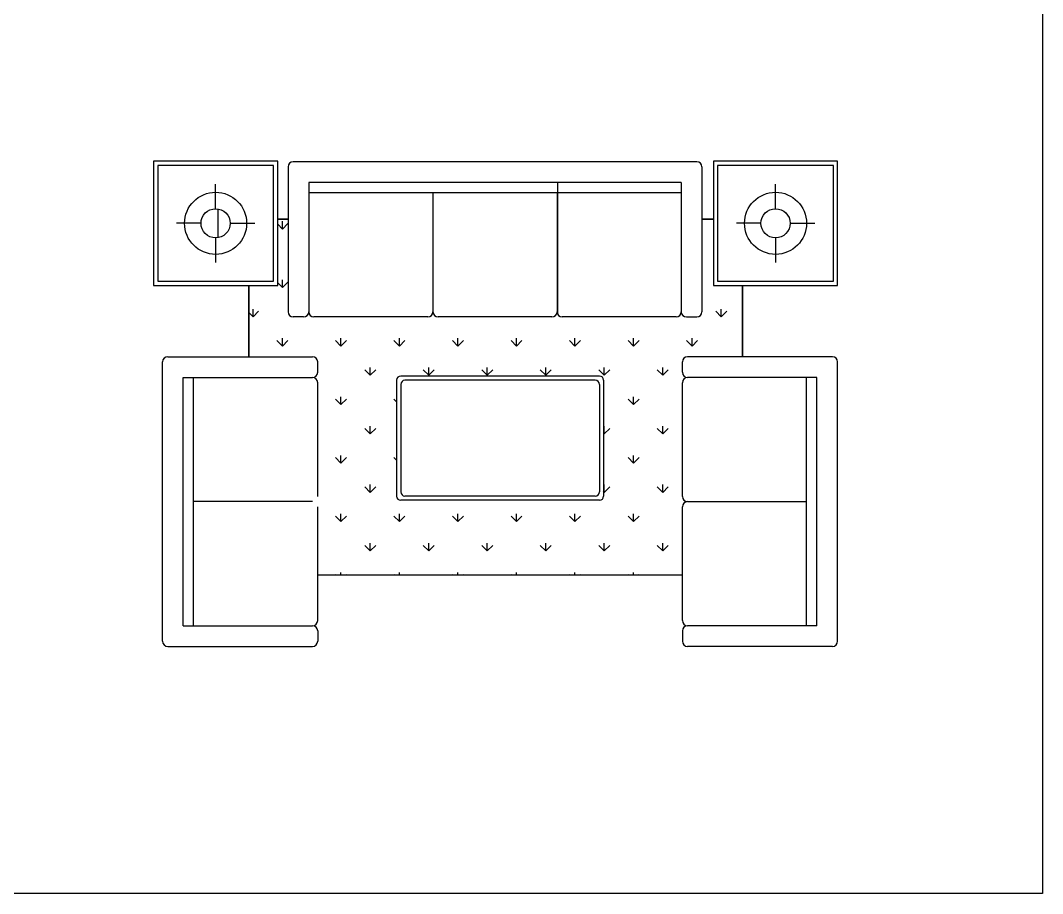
# Model space of a CAD drawing. Extents: x 23.8 to 54, y 1 to 14.1.
# Drawn here: x 43.845 to 48.771, y 1.037 to 5.244 of the extents above; entities that cross this region are included whole.
import ezdxf

# ---------------------------------------------------------------- set-up
doc = ezdxf.new("R2010")
doc.units = 0
doc.header["$MEASUREMENT"] = 0
doc.layers.get('0').update_dxf_attribs({"linetype": 'CONTINUOUS'})
doc.layers.get('Defpoints').update_dxf_attribs({"linetype": 'CONTINUOUS'})
doc.layers.add('DWGAUTOCAD', color=7, linetype='CONTINUOUS')

# ---------------------------------------------------------------- blocks, each defined once
blk = doc.blocks.new('A$C1C4057EB')
for p, q in [((0, 2345.3, -1028.6), (0, 1745.3, -1028.6)), ((600, 2345.3, -1028.6), (0, 2345.3, -1028.6)), ((20, 2325.3, -1028.6), (20, 1765.3, -1028.6)), ((580, 2325.3, -1028.6), (20, 2325.3, -1028.6)), ((580, 1765.3, -1028.6), (580, 2325.3, -1028.6)), ((600, 1745.3, -1028.6), (600, 2345.3, -1028.6)), ((2625.5, 2343, -1028.6), (674.4, 2343, -1028.6)), ((3306.6, 2345.3, -1028.6), (2706.6, 2345.3, -1028.6)), ((2706.6, 2345.3, -1028.6), (2706.6, 1745.3, -1028.6)), ((3286.6, 2325.3, -1028.6), (2726.6, 2325.3, -1028.6)), ((2726.6, 2325.3, -1028.6), (2726.6, 1765.3, -1028.6)), ((3286.6, 1765.3, -1028.6), (3286.6, 2325.3, -1028.6)), ((3306.6, 1745.3, -1028.6), (3306.6, 2345.3, -1028.6)), ((650.5, 2318, -1028.6), (650.5, 1618, -1028.6)), ((2650.5, 2318, -1028.6), (2650.5, 1618, -1028.6)), ((300, 2115.8, -1028.6), (300, 2234.6, -1028.6)), ((2550.5, 2243, -1028.6), (750.5, 2243, -1028.6)), ((750.5, 2243, -1028.6), (750.5, 1618, -1028.6)), ((1952.5, 2243, -1028.6), (1952.5, 1608.2, -1028.6)), ((2550.5, 2243, -1028.6), (2550.5, 1618, -1028.6)), ((3006.6, 2115.8, -1028.6), (3006.6, 2234.6, -1028.6)), ((2550.5, 2193, -1028.6), (750.5, 2193, -1028.6)), ((1350.5, 2193, -1028.6), (1350.5, 1618, -1028.6)), ((1950.5, 2193, -1028.6), (1950.5, 1618, -1028.6)), ((310, 2115, -1028.6), (310, 1975.5, -1028.6)), ((229.5, 2045.3, -1028.6), (110.6, 2045.3, -1028.6)), ((370.5, 2045.3, -1028.6), (489.4, 2045.3, -1028.6)), ((650.5, 2064.6, -1028.6), (600, 2064.6, -1028.6)), ((600, 2064.6, -1028.6), (650.5, 2064.6, -1028.6)), ((622.9, 2017.7, -1028.6), (600, 2040.6, -1028.6)), ((622.9, 2017.7, -1028.6), (622.9, 2055.2, -1028.6)), ((622.9, 2017.7, -1028.6), (649.4, 2044.2, -1028.6)), ((2706.6, 2064.6, -1028.6), (2650.5, 2064.6, -1028.6)), ((2650.5, 2064.6, -1028.6), (2706.6, 2064.6, -1028.6)), ((2936.1, 2045.3, -1028.6), (2817.3, 2045.3, -1028.6)), ((3077.1, 2045.3, -1028.6), (3196, 2045.3, -1028.6)), ((300, 1974.8, -1028.6), (300, 1855.9, -1028.6)), ((3006.6, 1974.8, -1028.6), (3006.6, 1855.9, -1028.6)), ((0, 1745.3, -1028.6), (600, 1745.3, -1028.6)), ((20, 1765.3, -1028.6), (580, 1765.3, -1028.6)), ((460, 1400, -1028.6), (460, 1745.3, -1028.6)), ((460, 1745.3, -1028.6), (460, 1400, -1028.6)), ((622.9, 1734.8, -1028.6), (600, 1757.7, -1028.6)), ((622.9, 1734.8, -1028.6), (622.9, 1772.3, -1028.6)), ((622.9, 1734.8, -1028.6), (649.4, 1761.4, -1028.6)), ((2706.6, 1745.3, -1028.6), (3306.6, 1745.3, -1028.6)), ((2726.6, 1765.3, -1028.6), (3286.6, 1765.3, -1028.6)), ((2846.6, 1400, -1028.6), (2846.6, 1745.3, -1028.6)), ((2846.6, 1745.3, -1028.6), (2846.6, 1400, -1028.6)), ((481.5, 1593.4, -1028.6), (481.5, 1630.9, -1028.6)), ((2744.2, 1593.4, -1028.6), (2744.2, 1630.9, -1028.6)), ((481.5, 1593.4, -1028.6), (460, 1614.9, -1028.6)), ((481.5, 1593.4, -1028.6), (508, 1619.9, -1028.6)), ((725.5, 1593, -1028.6), (675.5, 1593, -1028.6)), ((764.3, 1593.4, -1028.6), (748.8, 1608.9, -1028.6)), ((764.3, 1593.4, -1028.6), (764.3, 1595.6, -1028.6)), ((764.3, 1593.4, -1028.6), (765.8, 1594.9, -1028.6)), ((1325.5, 1593, -1028.6), (775.5, 1593, -1028.6)), ((1350.2, 1613.6, -1028.6), (1350.8, 1614.2, -1028.6)), ((1925.5, 1593, -1028.6), (1375.5, 1593, -1028.6)), ((2525.5, 1593, -1028.6), (1975.5, 1593, -1028.6)), ((2575.5, 1593, -1028.6), (2625.5, 1593, -1028.6)), ((2744.2, 1593.4, -1028.6), (2717.7, 1619.9, -1028.6)), ((2744.2, 1593.4, -1028.6), (2770.7, 1619.9, -1028.6)), ((622.9, 1452, -1028.6), (622.9, 1489.5, -1028.6)), ((905.7, 1452, -1028.6), (905.7, 1489.5, -1028.6)), ((1188.6, 1452, -1028.6), (1188.6, 1489.5, -1028.6)), ((1471.4, 1452, -1028.6), (1471.4, 1489.5, -1028.6)), ((1754.3, 1452, -1028.6), (1754.3, 1489.5, -1028.6)), ((2037.1, 1452, -1028.6), (2037.1, 1489.5, -1028.6)), ((2320, 1452, -1028.6), (2320, 1489.5, -1028.6)), ((2602.8, 1452, -1028.6), (2602.8, 1489.5, -1028.6)), ((622.9, 1452, -1028.6), (596.4, 1478.5, -1028.6)), ((622.9, 1452, -1028.6), (649.4, 1478.5, -1028.6)), ((905.7, 1452, -1028.6), (879.2, 1478.5, -1028.6)), ((905.7, 1452, -1028.6), (932.3, 1478.5, -1028.6)), ((1188.6, 1452, -1028.6), (1162.1, 1478.5, -1028.6)), ((1188.6, 1452, -1028.6), (1215.1, 1478.5, -1028.6)), ((1471.4, 1452, -1028.6), (1444.9, 1478.5, -1028.6)), ((1471.4, 1452, -1028.6), (1497.9, 1478.5, -1028.6)), ((1754.3, 1452, -1028.6), (1727.8, 1478.5, -1028.6)), ((1754.3, 1452, -1028.6), (1780.8, 1478.5, -1028.6)), ((2037.1, 1452, -1028.6), (2010.6, 1478.5, -1028.6)), ((2037.1, 1452, -1028.6), (2063.6, 1478.5, -1028.6)), ((2320, 1452, -1028.6), (2293.4, 1478.5, -1028.6)), ((2320, 1452, -1028.6), (2346.5, 1478.5, -1028.6)), ((2602.8, 1452, -1028.6), (2576.3, 1478.5, -1028.6)), ((2602.8, 1452, -1028.6), (2629.3, 1478.5, -1028.6)), ((68.5, 1400, -1028.6), (768.5, 1400, -1028.6)), ((3281.6, 1400, -1028.6), (2581.6, 1400, -1028.6)), ((43.5, 25, -1028.6), (43.5, 1375, -1028.6)), ((793.5, 1325, -1028.6), (793.5, 1375, -1028.6)), ((1047.2, 1310.6, -1028.6), (1020.7, 1337.1, -1028.6)), ((1047.2, 1310.6, -1028.6), (1047.2, 1348.1, -1028.6)), ((1047.2, 1310.6, -1028.6), (1073.7, 1337.1, -1028.6)), ((1330, 1310.6, -1028.6), (1303.5, 1337.1, -1028.6)), ((1330, 1310.6, -1028.6), (1330, 1348.1, -1028.6)), ((1330, 1310.6, -1028.6), (1356.5, 1337.1, -1028.6)), ((1612.9, 1310.6, -1028.6), (1586.3, 1337.1, -1028.6)), ((1612.9, 1310.6, -1028.6), (1612.9, 1348.1, -1028.6)), ((1612.9, 1310.6, -1028.6), (1639.4, 1337.1, -1028.6)), ((1895.7, 1310.6, -1028.6), (1869.2, 1337.1, -1028.6)), ((1895.7, 1310.6, -1028.6), (1895.7, 1348.1, -1028.6)), ((1895.7, 1310.6, -1028.6), (1922.2, 1337.1, -1028.6)), ((2178.5, 1310.6, -1028.6), (2152, 1337.1, -1028.6)), ((2178.5, 1310.6, -1028.6), (2178.5, 1348.1, -1028.6)), ((2178.5, 1310.6, -1028.6), (2205.1, 1337.1, -1028.6)), ((2461.4, 1310.6, -1028.6), (2434.9, 1337.1, -1028.6)), ((2461.4, 1310.6, -1028.6), (2461.4, 1348.1, -1028.6)), ((2461.4, 1310.6, -1028.6), (2487.9, 1337.1, -1028.6)), ((2556.6, 1325, -1028.6), (2556.6, 1375, -1028.6)), ((3306.6, 25, -1028.6), (3306.6, 1375, -1028.6)), ((143.5, 100, -1028.6), (143.5, 1300, -1028.6)), ((143.5, 1300, -1028.6), (768.5, 1300, -1028.6)), ((193.5, 100, -1028.6), (193.5, 1300, -1028.6)), ((1175.1, 1286.9, -1028.6), (1175.1, 726.9, -1028.6)), ((2155.1, 1306.9, -1028.6), (1195.1, 1306.9, -1028.6)), ((2135.1, 1286.9, -1028.6), (1215.1, 1286.9, -1028.6)), ((2175.1, 1286.9, -1028.6), (2175.1, 726.9, -1028.6)), ((3206.6, 1300, -1028.6), (2581.6, 1300, -1028.6)), ((3156.6, 100, -1028.6), (3156.6, 1300, -1028.6)), ((3206.6, 100, -1028.6), (3206.6, 1300, -1028.6)), ((793.5, 725, -1028.6), (793.5, 1275, -1028.6)), ((1195.1, 1266.9, -1028.6), (1195.1, 746.9, -1028.6)), ((2155.1, 1266.9, -1028.6), (2155.1, 746.9, -1028.6)), ((2556.6, 725, -1028.6), (2556.6, 1275, -1028.6)), ((905.7, 1169.2, -1028.6), (879.2, 1195.7, -1028.6)), ((905.7, 1169.2, -1028.6), (905.7, 1206.7, -1028.6)), ((905.7, 1169.2, -1028.6), (932.3, 1195.7, -1028.6)), ((1175.1, 1182.7, -1028.6), (1162.1, 1195.7, -1028.6)), ((2320, 1169.2, -1028.6), (2293.4, 1195.7, -1028.6)), ((2320, 1169.2, -1028.6), (2320, 1206.7, -1028.6)), ((2320, 1169.2, -1028.6), (2346.5, 1195.7, -1028.6)), ((1047.2, 1027.7, -1028.6), (1020.7, 1054.2, -1028.6)), ((1047.2, 1027.7, -1028.6), (1047.2, 1065.2, -1028.6)), ((1047.2, 1027.7, -1028.6), (1073.7, 1054.2, -1028.6)), ((2178.5, 1027.7, -1028.6), (2178.5, 1065.2, -1028.6)), ((2178.5, 1027.7, -1028.6), (2205.1, 1054.2, -1028.6)), ((2461.4, 1027.7, -1028.6), (2434.9, 1054.2, -1028.6)), ((2461.4, 1027.7, -1028.6), (2461.4, 1065.2, -1028.6)), ((2461.4, 1027.7, -1028.6), (2487.9, 1054.2, -1028.6)), ((2178.5, 1027.7, -1028.6), (2175.1, 1031.2, -1028.6)), ((905.7, 886.3, -1028.6), (879.2, 912.8, -1028.6)), ((905.7, 886.3, -1028.6), (905.7, 923.8, -1028.6)), ((905.7, 886.3, -1028.6), (932.3, 912.8, -1028.6)), ((1175.1, 899.9, -1028.6), (1162.1, 912.8, -1028.6)), ((2320, 886.3, -1028.6), (2293.4, 912.8, -1028.6)), ((2320, 886.3, -1028.6), (2320, 923.8, -1028.6)), ((2320, 886.3, -1028.6), (2346.5, 912.8, -1028.6)), ((1047.2, 744.9, -1028.6), (1020.7, 771.4, -1028.6)), ((1047.2, 744.9, -1028.6), (1047.2, 782.4, -1028.6)), ((1047.2, 744.9, -1028.6), (1073.7, 771.4, -1028.6)), ((2178.5, 744.9, -1028.6), (2175.1, 748.4, -1028.6)), ((2178.5, 744.9, -1028.6), (2178.5, 782.4, -1028.6)), ((2178.5, 744.9, -1028.6), (2205.1, 771.4, -1028.6)), ((2461.4, 744.9, -1028.6), (2434.9, 771.4, -1028.6)), ((2461.4, 744.9, -1028.6), (2461.4, 782.4, -1028.6)), ((2461.4, 744.9, -1028.6), (2487.9, 771.4, -1028.6)), ((768.5, 700, -1028.6), (193.5, 700, -1028.6)), ((2155.1, 706.9, -1028.6), (1195.1, 706.9, -1028.6)), ((2135.1, 726.9, -1028.6), (1215.1, 726.9, -1028.6)), ((2581.6, 700, -1028.6), (3156.6, 700, -1028.6)), ((793.5, 125, -1028.6), (793.5, 675, -1028.6)), ((2556.6, 125, -1028.6), (2556.6, 675, -1028.6)), ((905.7, 603.5, -1028.6), (879.2, 630, -1028.6)), ((905.7, 603.5, -1028.6), (905.7, 641, -1028.6)), ((905.7, 603.5, -1028.6), (932.3, 630, -1028.6)), ((1188.6, 603.5, -1028.6), (1162.1, 630, -1028.6)), ((1188.6, 603.5, -1028.6), (1188.6, 641, -1028.6)), ((1188.6, 603.5, -1028.6), (1215.1, 630, -1028.6)), ((1471.4, 603.5, -1028.6), (1444.9, 630, -1028.6)), ((1471.4, 603.5, -1028.6), (1471.4, 641, -1028.6)), ((1471.4, 603.5, -1028.6), (1497.9, 630, -1028.6)), ((1754.3, 603.5, -1028.6), (1727.8, 630, -1028.6)), ((1754.3, 603.5, -1028.6), (1754.3, 641, -1028.6)), ((1754.3, 603.5, -1028.6), (1780.8, 630, -1028.6)), ((2037.1, 603.5, -1028.6), (2010.6, 630, -1028.6)), ((2037.1, 603.5, -1028.6), (2037.1, 641, -1028.6)), ((2037.1, 603.5, -1028.6), (2063.6, 630, -1028.6)), ((2320, 603.5, -1028.6), (2293.4, 630, -1028.6)), ((2320, 603.5, -1028.6), (2320, 641, -1028.6)), ((2320, 603.5, -1028.6), (2346.5, 630, -1028.6)), ((1047.2, 462, -1028.6), (1047.2, 499.5, -1028.6)), ((1330, 462, -1028.6), (1330, 499.5, -1028.6)), ((1612.9, 462, -1028.6), (1612.9, 499.5, -1028.6)), ((1895.7, 462, -1028.6), (1895.7, 499.5, -1028.6)), ((2178.5, 462, -1028.6), (2178.5, 499.5, -1028.6)), ((2461.4, 462, -1028.6), (2461.4, 499.5, -1028.6)), ((1047.2, 462, -1028.6), (1020.7, 488.6, -1028.6)), ((1047.2, 462, -1028.6), (1073.7, 488.6, -1028.6)), ((1330, 462, -1028.6), (1303.5, 488.6, -1028.6)), ((1330, 462, -1028.6), (1356.5, 488.6, -1028.6)), ((1612.9, 462, -1028.6), (1586.3, 488.6, -1028.6)), ((1612.9, 462, -1028.6), (1639.4, 488.6, -1028.6)), ((1895.7, 462, -1028.6), (1869.2, 488.6, -1028.6)), ((1895.7, 462, -1028.6), (1922.2, 488.6, -1028.6)), ((2178.5, 462, -1028.6), (2152, 488.6, -1028.6)), ((2178.5, 462, -1028.6), (2205.1, 488.6, -1028.6)), ((2461.4, 462, -1028.6), (2434.9, 488.6, -1028.6)), ((2461.4, 462, -1028.6), (2487.9, 488.6, -1028.6)), ((881.7, 344.7, -1028.6), (879.2, 347.1, -1028.6)), ((905.7, 344.7, -1028.6), (905.7, 358.1, -1028.6)), ((929.8, 344.7, -1028.6), (932.3, 347.1, -1028.6)), ((1164.6, 344.7, -1028.6), (1162.1, 347.1, -1028.6)), ((1188.6, 344.7, -1028.6), (1188.6, 358.1, -1028.6)), ((1212.6, 344.7, -1028.6), (1215.1, 347.1, -1028.6)), ((1447.4, 344.7, -1028.6), (1444.9, 347.1, -1028.6)), ((1471.4, 344.7, -1028.6), (1471.4, 358.1, -1028.6)), ((1495.5, 344.7, -1028.6), (1497.9, 347.1, -1028.6)), ((1730.2, 344.7, -1028.6), (1727.8, 347.1, -1028.6)), ((1754.3, 344.7, -1028.6), (1754.3, 358.1, -1028.6)), ((1778.3, 344.7, -1028.6), (1780.8, 347.1, -1028.6)), ((2013.1, 344.7, -1028.6), (2010.6, 347.1, -1028.6)), ((2037.1, 344.7, -1028.6), (2037.1, 358.1, -1028.6)), ((2061.1, 344.7, -1028.6), (2063.6, 347.1, -1028.6)), ((2295.9, 344.7, -1028.6), (2293.4, 347.1, -1028.6)), ((2320, 344.7, -1028.6), (2320, 358.1, -1028.6)), ((2344, 344.7, -1028.6), (2346.5, 347.1, -1028.6)), ((2556.6, 344.7, -1028.6), (793.5, 344.7, -1028.6)), ((2556.6, 344.7, -1028.6), (793.5, 344.7, -1028.6)), ((143.5, 100, -1028.6), (768.5, 100, -1028.6)), ((3206.6, 100, -1028.6), (2581.6, 100, -1028.6)), ((793.5, 75, -1028.6), (793.5, 25, -1028.6)), ((2556.6, 75, -1028.6), (2556.6, 25, -1028.6)), ((68.5, 0, -1028.6), (768.5, 0, -1028.6)), ((3281.6, 0, -1028.6), (2581.6, 0, -1028.6))]:
    blk.add_line(p, q)
for centre, radius in [((300, 2045.3, -1028.6), 150), ((3006.6, 2045.3, -1028.6), 150), ((300, 2045.3, -1028.6), 70.5), ((3006.6, 2045.3, -1028.6), 70.5)]:
    blk.add_circle(centre, radius)
for centre, radius, start, end in [((675.5, 2318, -1028.6), 25, 90, 180), ((2625.5, 2318, -1028.6), 25, 0, 90), ((675.5, 1618, -1028.6), 25, 180, 270), ((725.5, 1618, -1028.6), 25, 270, 0), ((775.5, 1618, -1028.6), 25, 180, 270), ((1325.5, 1618, -1028.6), 25, 270, 0), ((1375.5, 1618, -1028.6), 25, 180, 270), ((1925.5, 1618, -1028.6), 25, 270, 0), ((1975.5, 1618, -1028.6), 25, 180, 270), ((2525.5, 1618, -1028.6), 25, 270, 0), ((2575.5, 1618, -1028.6), 25, 180, 270), ((2625.5, 1618, -1028.6), 25, 270, 0), ((68.5, 1375, -1028.6), 25, 90, 180), ((768.5, 1375, -1028.6), 25, 0, 90), ((2581.6, 1375, -1028.6), 25, 90, 180), ((3281.6, 1375, -1028.6), 25, 0, 90), ((768.5, 1325, -1028.6), 25, 270, 0), ((768.5, 1275, -1028.6), 25, 0, 90), ((1195.1, 1286.9, -1028.6), 20, 90, 180), ((1215.1, 1266.9, -1028.6), 20, 90, 180), ((2135.1, 1266.9, -1028.6), 20, 0, 90), ((2155.1, 1286.9, -1028.6), 20, 0, 90), ((2581.6, 1325, -1028.6), 25, 180, 270), ((2581.6, 1275, -1028.6), 25, 90, 180), ((1215.1, 746.9, -1028.6), 20, 180, 270), ((2135.1, 746.9, -1028.6), 20, 270, 0), ((1195.1, 726.9, -1028.6), 20, 180, 270), ((2155.1, 726.9, -1028.6), 20, 270, 0), ((2581.6, 725, -1028.6), 25, 180, 270), ((2581.6, 675, -1028.6), 25, 90, 180), ((768.5, 125, -1028.6), 25, 270, 0), ((768.5, 75, -1028.6), 25, 0, 90), ((2581.6, 125, -1028.6), 25, 180, 270), ((2581.6, 75, -1028.6), 25, 90, 180), ((68.5, 25, -1028.6), 25, 180, 270), ((768.5, 25, -1028.6), 25, 270, 0), ((2581.6, 25, -1028.6), 25, 180, 270), ((3281.6, 25, -1028.6), 25, 270, 0)]:
    blk.add_arc(centre, radius, start, end)

msp = doc.modelspace()

# ---------------------------------------------------------------- linework, layer by layer
at = {"layer": 'Defpoints'}
msp.add_lwpolyline([(23.7791, 14.1027), (48.7707, 14.1027), (48.7707, 1.0365), (23.7791, 1.0365)], close=True, dxfattribs=at)

# ---------------------------------------------------------------- block references
at = {"layer": 'DWGAUTOCAD', "xscale": 0.0009969462650946167, "yscale": 0.0009969462650946167, "zscale": 0.0009969462650946167}
msp.add_blockref('A$C1C4057EB', (44.4867, 2.2271, 1.0254), dxfattribs=at)

doc.saveas('drawing.dxf')
